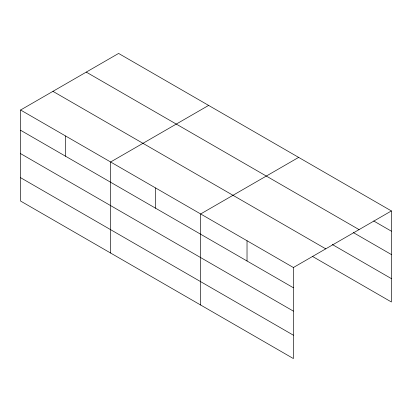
<?xml version="1.0" encoding="UTF-8"?>
<svg xmlns="http://www.w3.org/2000/svg" width="412" height="412" viewBox="0 0 412 412"><rect width="100%" height="100%" fill="white"/><g stroke="black" fill="none" stroke-linecap="round" stroke-linejoin="round"><path stroke-width="0.62" d="M293.401 311.132L293.401 267.517L20.6 110.014L20.6 201.061L293.401 358.564L293.401 311.132L20.6 153.635M312.451 256.403L391.4 301.986L391.4 210.939L118.599 53.436L20.6 110.014M208.621 105.41L110.627 161.988L110.627 253.035M298.649 157.389L200.649 213.967L200.649 305.014M293.401 267.517L391.4 210.939M373.73 220.997L391.4 231.194M86.257 72.11L359.063 229.608M353.305 232.564L391.4 254.554M332.324 244.517L391.4 278.625M52.937 91.346L325.743 248.848M20.6 130.269L293.401 287.772M20.6 177.701L293.401 335.203M247.025 240.742L247.025 260.997M155.638 187.98L155.638 208.235M65.611 136.001L65.611 156.261"/></g></svg>
